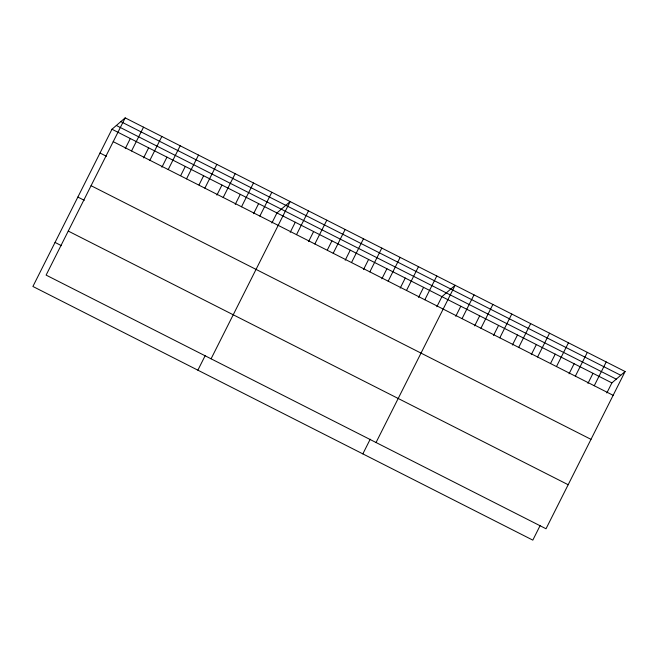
<?xml version="1.0" encoding="UTF-8"?>
<svg xmlns="http://www.w3.org/2000/svg" width="658" height="658" viewBox="0 0 658 658"><rect width="100%" height="100%" fill="white"/><g stroke="black" fill="none" stroke-linecap="round" stroke-linejoin="round"><path stroke-width="0.99" d="M125.184 117.872L46.109 275.102L546.025 528.761L625.1 371.531L125.184 117.872L111.975 129.239L32.9 286.469L532.815 540.128L540.193 525.446M125.25 148.601L130.309 138.542M131.551 150.962L143.518 127.175M143.576 157.904L148.642 147.844M149.884 160.264L161.843 136.477M161.909 167.206L166.968 157.139M168.209 169.567L180.177 145.772M180.695 175.596L185.301 166.441M186.543 178.861L198.502 155.074M199.029 184.89L203.626 175.744M204.868 188.163L216.836 164.377M216.901 195.105L221.96 185.046M223.202 197.466L235.169 173.679M235.227 204.408L240.293 194.349M241.535 206.768L253.494 182.982M253.56 213.71L258.619 203.643M259.861 216.071L271.828 192.276M197.869 370.174L205.255 355.501M271.886 223.013L276.952 212.945L290.153 201.578L211.078 358.807M290.219 232.315L295.277 222.248M296.519 234.667L308.487 210.881M308.553 241.609L313.611 231.55M314.853 243.97L326.82 220.183M327.339 249.999L331.945 240.853M333.187 253.272L345.146 229.486M345.211 260.214L350.27 250.147M351.512 262.575L363.479 238.78M363.537 269.517L368.603 259.449M369.845 271.869L381.805 248.082M381.87 278.819L386.929 268.752M388.171 281.172L400.138 257.385M400.204 288.114L405.262 278.054M406.504 290.474L418.472 266.687M418.529 297.416L423.596 287.349M424.838 299.777L436.797 275.99M362.846 453.88L370.224 439.207M436.863 306.718L441.921 296.651L455.13 285.284L376.047 442.513M455.747 316.301L460.806 306.233M462.048 318.661L474.015 294.866M474.632 325.883L479.69 315.815M480.932 328.243L492.9 304.448M493.516 335.465L498.583 325.397M499.825 337.825L511.784 314.031M512.401 345.047L517.468 334.988M518.71 347.408L530.669 323.621M531.286 354.629L536.352 344.57M537.594 356.99L549.553 333.203M550.631 363.298L555.237 354.152M556.479 366.572L568.446 342.785M569.063 373.793L574.121 363.734M575.363 376.154L587.331 352.367M587.948 383.375L593.006 373.316M594.248 385.736L606.215 361.949M606.832 392.958L611.891 382.898L625.1 371.531M120.825 121.623L620.741 375.282M116.334 125.489L616.25 379.148M111.975 129.239L611.891 382.898M113.217 141.659L613.133 395.318M100.016 153.026L106.431 156.283M91.075 185.696L590.991 439.355M77.866 197.063L84.282 200.32M68.251 231.065L568.167 484.724M55.05 242.432L61.465 245.689"/></g></svg>
